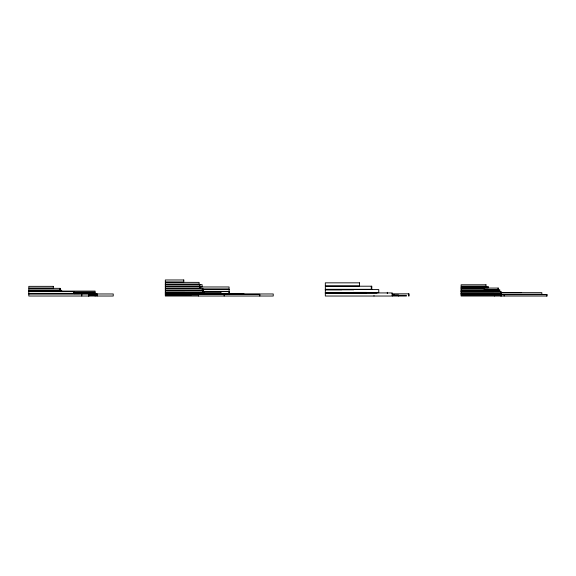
<?xml version="1.0" encoding="UTF-8"?>
<svg xmlns="http://www.w3.org/2000/svg" width="576" height="576" viewBox="0 0 576 576"><rect width="100%" height="100%" fill="white"/><g stroke="black" fill="none" stroke-linecap="round" stroke-linejoin="round"><path stroke-width="0.86" d="M165.326 284.098L199.094 284.098L199.094 282.377L165.326 282.305L165.326 296.028L273.233 296.028L273.233 293.969L165.326 294.041M165.326 284.364L199.8 284.364L199.8 286.085L165.326 286.085M165.326 284.638L202.104 284.638L202.104 286.697L200.311 286.697M165.326 286.351L200.707 286.351L200.707 288.072L165.326 288.072M199.872 286.97L229.068 286.97L229.061 289.03L202.133 289.03M461.124 287.806L488.297 287.806L488.297 286.43L461.124 286.43L461.124 296.028L547.2 296.028L547.2 294.48L500.573 294.48M461.124 288.072L498.283 288.072L498.283 289.447L484.128 289.447M165.326 288.346L202.831 288.346L202.831 290.059L165.326 290.059M461.124 288.929L484.675 288.929L484.675 290.138L461.124 290.138M202.176 289.303L229.133 289.303M325.325 289.303L371.808 289.303L371.808 286.207L325.325 286.207L325.325 289.447L341.82 289.447M325.325 289.721L341.82 289.721M484.481 289.721L499.752 289.721L499.752 291.096L492.941 291.096M325.325 289.793L353.714 289.793M61.805 290.333L28.8 290.333L28.8 296.028L113.234 296.028L113.234 293.969L28.8 293.969M165.326 290.333L203.364 290.333L203.364 292.054L165.326 292.054M461.124 290.405L493.812 290.405L493.812 291.607L461.124 291.607M493.121 290.851L499.349 290.851M28.8 291.096L95.126 291.096L95.126 292.126L73.613 292.126M203.069 291.362L229.133 291.362M461.124 291.362L501.142 291.362L501.134 292.738M28.8 291.636L74.102 291.636L74.102 293.695M202.637 291.636L229.291 291.636L229.313 293.695L165.326 293.695M461.124 291.881L500.587 291.881M165.326 292.32L220.997 292.32L220.997 294.041M73.613 292.392L95.126 292.392L95.126 293.429L73.613 293.429M165.326 292.392L184.824 292.392L184.824 293.429L165.326 293.429M325.325 292.471L344.052 292.471L344.052 293.155L325.325 293.155M353.095 292.392L366.538 292.392L366.538 293.429L325.325 293.429M500.494 292.594L521.071 292.594M325.325 292.666L378.763 292.666L378.763 289.57L325.325 289.57L325.325 296.028L406.426 296.028L406.426 295.344L392.17 295.344M500.587 292.666L541.843 292.666L541.843 294.214L500.587 294.214M325.325 292.939L392.314 292.939L392.314 296.028M366.098 293.011L377.028 293.011M461.124 293.083L500.587 293.083L500.544 291.362M461.124 293.35L500.926 293.35L500.926 294.552M74.102 293.623L79.43 293.623M228.73 293.623L243.914 293.623M28.8 293.695L97.106 293.695L97.106 294.725L88.855 294.725M461.124 293.695L501.142 293.695M391.666 293.839L409.032 293.839L409.032 296.028M191.074 294.307L259.834 294.307L259.834 296.028M165.326 294.725L191.563 294.725L191.563 293.695M461.124 294.725L546.516 294.653L546.516 296.028M88.855 294.998L97.106 294.998L97.106 296.028M165.326 294.998L198.49 294.998L198.49 296.028M392.155 294.998L398.527 294.998L398.527 296.028M461.124 294.998L501.142 294.998M504.166 294.653L504.166 296.028M501.142 293.011L501.142 296.028M500.926 294.826L500.926 296.028M498.146 288.072L498.146 289.447M494.575 295.661L494.575 296.028M493.668 290.405L493.668 291.607M493.531 290.405L493.531 291.607M408.701 293.839L408.701 296.028M394.034 294.307L394.034 295.171M387.302 292.32L387.302 293.609M373.997 295.661L373.997 296.028M371.29 286.207L371.29 289.303M353.268 292.392L353.268 293.429M229.471 291.636L229.471 293.695M229.205 291.636L229.162 293.695L229.082 289.303M224.143 294.307L224.143 296.028M203.918 292.32L203.918 294.041M203.731 292.32L203.731 294.041M203.364 292.32L203.364 294.041M203.134 290.333L203.134 292.054M202.622 288.346L202.622 290.059M200.57 286.351L200.57 288.072M200.282 286.351L200.282 288.072M200.189 286.351L200.189 288.072M186.322 293.695L186.322 294.725M186.199 293.695L186.199 294.725M184.738 292.392L184.738 293.429M182.045 292.392L182.045 293.429M95.126 293.695L95.126 294.725M95.126 294.998L95.126 296.028M88.884 293.969L88.884 296.028M88.711 293.969L88.711 296.028M81.806 293.969L81.806 296.028M60.07 288.346L60.07 290.059M183.794 279.972L165.326 279.972L165.326 282.031L183.794 282.031L183.794 279.972M359.518 282.845L325.325 282.845L325.325 285.941L359.518 285.941L359.518 282.845M485.993 284.782L461.124 284.782L461.124 286.157L485.993 286.157L485.993 284.782M53.323 286.351L28.8 286.351L28.8 288.072L53.323 288.072L53.323 286.351M60.113 288.346L28.8 288.346L28.8 290.059L60.113 290.059L60.113 288.346M493.416 291.607L493.416 290.405L493.38 291.607M199.649 286.085L199.649 284.364L199.62 286.085"/></g></svg>
